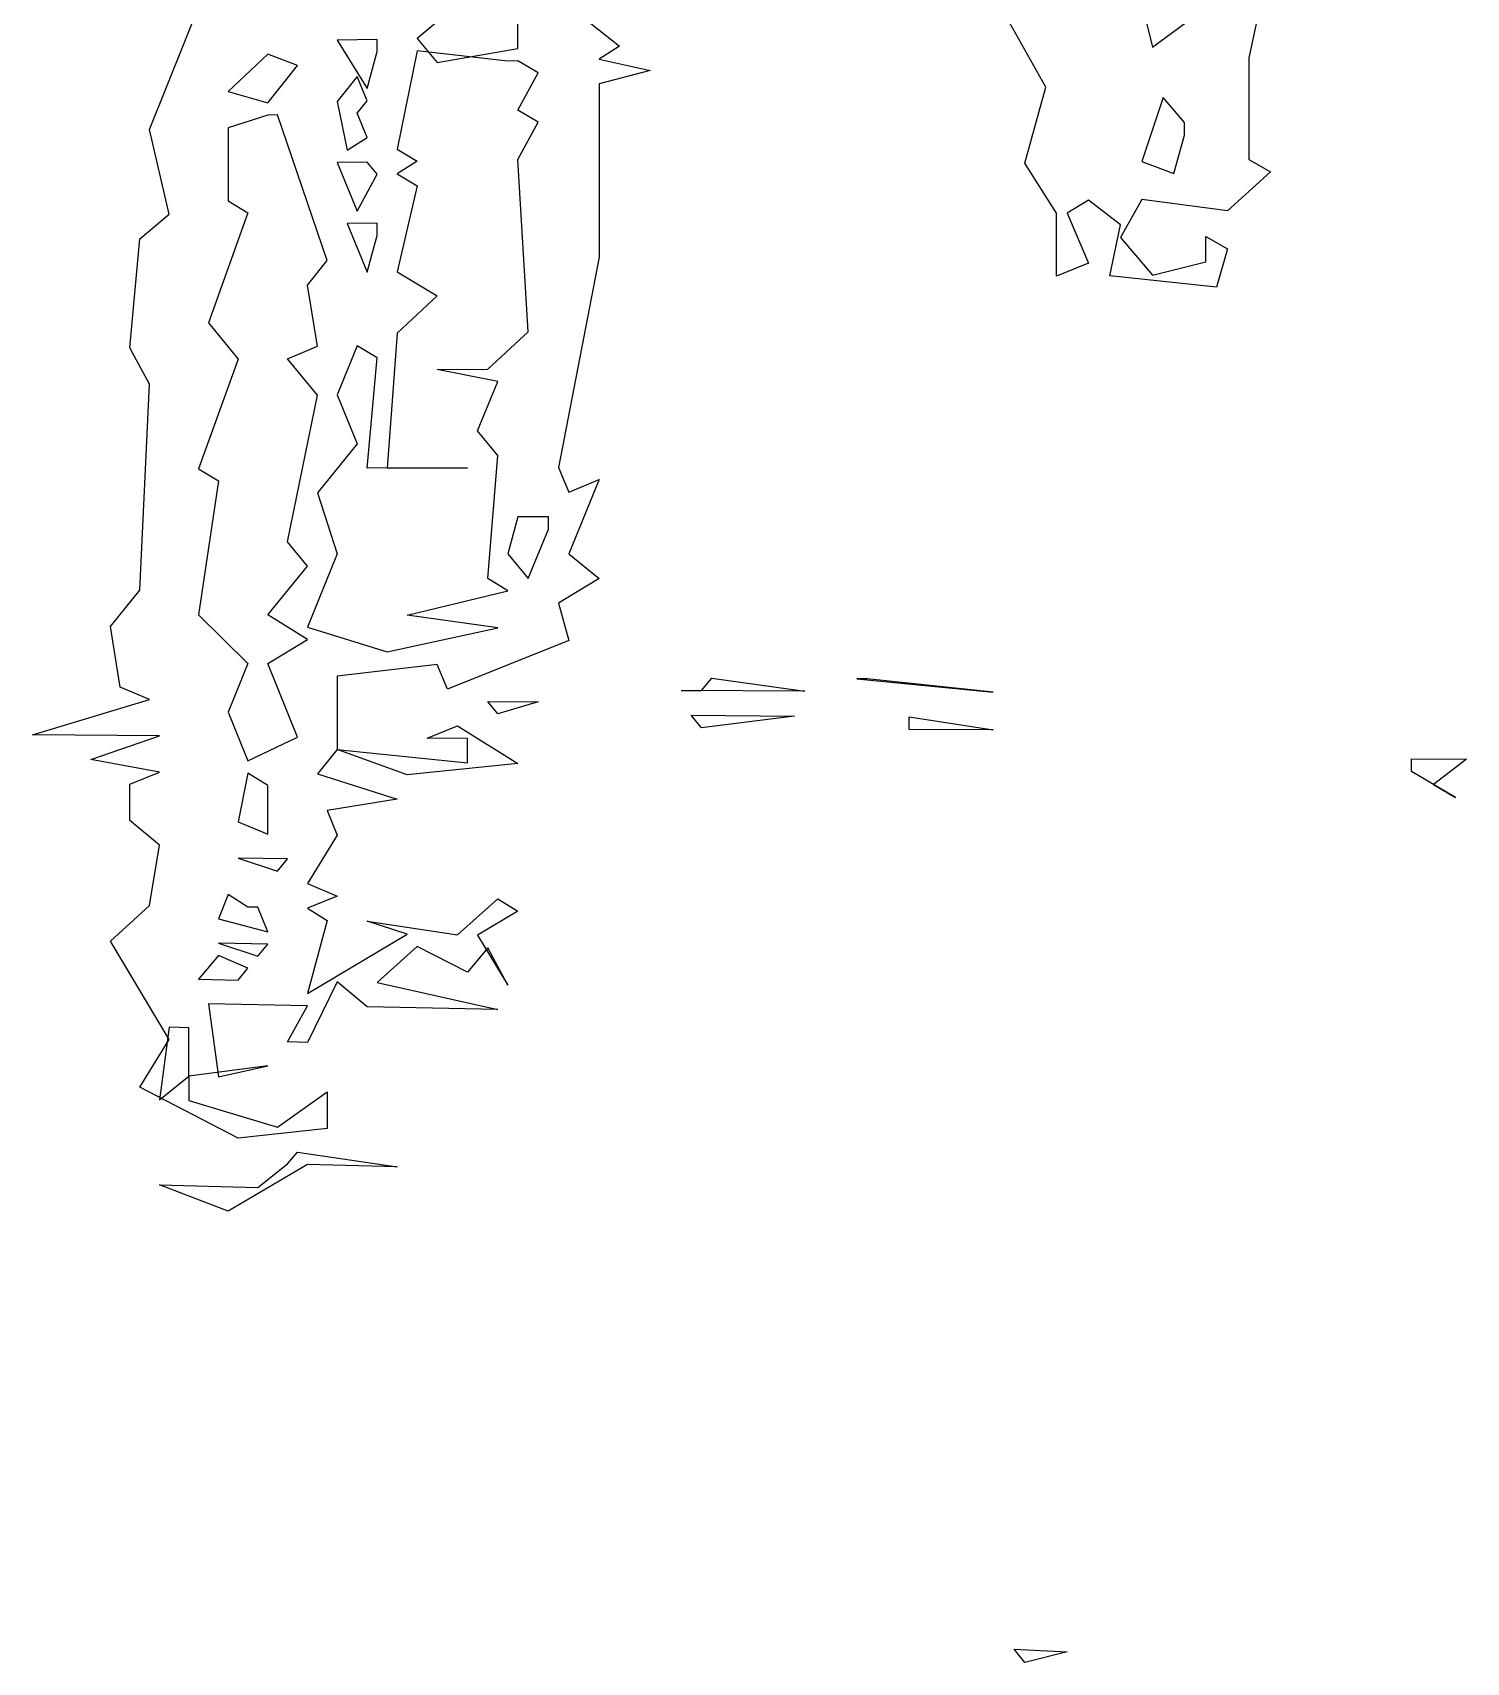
# Model space of a CAD drawing. Extents: x -13044 to 47959, y -15328 to 42462.
# Drawn here: x -7736 to -1910, y -12644 to -6020 of the extents above; entities that cross this region are included whole.
import ezdxf

# ---------------------------------------------------------------- set-up
doc = ezdxf.new("R2010")
doc.units = 0

msp = doc.modelspace()

# ---------------------------------------------------------------- linework, layer by layer
for p, q in [((-2661.888, -5498.4012), (-2793.4216, -6122.2839)), ((-2661.888, -5498.4012, 770.8333), (-2793.4216, -6122.2839, 708.3333)), ((-7260.9755, -6413.4039), (-6981.42, -5715.9581)), ((-7260.9755, -6413.4039, 687.5), (-6981.42, -5715.9581, 760.4167)), ((-3272.6559, -5720.9087), (-3185.8776, -6079.0594)), ((-3272.6559, -5720.9087, 750), (-3185.8776, -6079.0594, 713.5417)), ((-5763.7857, -6084.566), (-5763.7857, -5784.0005)), ((-5763.7857, -6084.566, 718.75), (-5763.7857, -5784.0005, 750)), ((-6050.7718, -5941.0894), (-6173.2261, -6043.7423)), ((-6050.7718, -5941.0894, 734.375), (-6173.2261, -6043.7423, 723.9583)), ((-3618.204, -6242.1227), (-3790.0448, -5938.6283)), ((-3618.204, -6242.1227, 697.9167), (-3790.0448, -5938.6283, 729.1667)), ((-3185.8776, -6079.0594), (-2968.2424, -5919.5798)), ((-3185.8776, -6079.0594, 713.5417), (-2968.2424, -5919.5798, 729.1667)), ((-5475.0232, -5977.6843), (-5350.7199, -6075.4351)), ((-5475.0232, -5977.6843, 729.1667), (-5350.7199, -6075.4351, 718.75)), ((-6335.9978, -6047.4278), (-6498.2001, -6051.1004)), ((-6335.9978, -6047.4278, 723.9583), (-6498.2001, -6051.1004, 723.9583)), ((-6498.2001, -6051.1004), (-6376.6017, -6247.408)), ((-6498.2001, -6051.1004, 723.9583), (-6376.6017, -6247.408, 703.125)), ((-6335.9978, -6097.2148), (-6335.9978, -6047.4278)), ((-6335.9978, -6097.2148, 718.75), (-6335.9978, -6047.4278, 723.9583)), ((-6173.2261, -6093.6167), (-6254.6834, -6494.0628)), ((-6173.2261, -6093.6167, 718.75), (-6254.6834, -6494.0628, 677.0833)), ((-6173.2261, -6043.7423), (-6091.6258, -6141.7312)), ((-6173.2261, -6043.7423, 723.9583), (-6091.6258, -6141.7312, 713.5417)), ((-5804.8921, -6135.5468), (-6173.2261, -6093.6167)), ((-5804.8921, -6135.5468, 713.5417), (-6173.2261, -6093.6167, 718.75)), ((-6091.6258, -6141.7312), (-5763.7857, -6084.566)), ((-6091.6258, -6141.7312, 713.5417), (-5763.7857, -6084.566, 718.75)), ((-5350.7199, -6075.4351), (-5433.6254, -6127.5393)), ((-5350.7199, -6075.4351, 718.75), (-5433.6254, -6127.5393, 713.5417)), ((-6780.6928, -6107.0448), (-6941.3444, -6258.9821)), ((-6780.6928, -6107.0448, 718.75), (-6941.3444, -6258.9821, 703.125)), ((-6659.8359, -6153.9864), (-6780.6928, -6107.0448)), ((-6659.8359, -6153.9864, 713.5417), (-6780.6928, -6107.0448, 718.75)), ((-6700.1567, -6204.4476), (-6659.8359, -6153.9864)), ((-6700.1567, -6204.4476, 708.3333), (-6659.8359, -6153.9864, 713.5417)), ((-6376.6017, -6247.408), (-6335.9978, -6097.2148)), ((-6376.6017, -6247.408, 703.125), (-6335.9978, -6097.2148, 718.75)), ((-5763.7857, -6134.6603), (-5804.8921, -6135.5468)), ((-5763.7857, -6134.6603, 713.5417), (-5804.8921, -6135.5468, 713.5417)), ((-5681.4641, -6183.0232), (-5763.7857, -6134.6603)), ((-5681.4641, -6183.0232, 708.3333), (-5763.7857, -6134.6603, 713.5417)), ((-5433.6254, -6127.5393), (-5226.086, -6173.446)), ((-5433.6254, -6127.5393, 713.5417), (-5226.086, -6173.446, 708.3333)), ((-2793.4216, -6122.2839), (-2793.4216, -6535.7966)), ((-2793.4216, -6122.2839, 708.3333), (-2793.4216, -6535.7966, 666.6667)), ((-6780.6928, -6305.2379), (-6700.1567, -6204.4476)), ((-6780.6928, -6305.2379, 697.9167), (-6700.1567, -6204.4476, 708.3333)), ((-6417.17, -6198.496), (-6498.2001, -6299.6)), ((-6417.17, -6198.496, 708.3333), (-6498.2001, -6299.6, 697.9167)), ((-6376.6017, -6297.1732), (-6417.17, -6198.496)), ((-6376.6017, -6297.1732, 697.9167), (-6417.17, -6198.496, 708.3333)), ((-5763.7857, -6335.0372), (-5681.4641, -6183.0232)), ((-5763.7857, -6335.0372, 692.7083), (-5681.4641, -6183.0232, 708.3333)), ((-5226.086, -6173.446), (-5433.6254, -6228.0823)), ((-5226.086, -6173.446, 708.3333), (-5433.6254, -6228.0823, 703.125)), ((-6941.3444, -6258.9821), (-6780.6928, -6305.2379)), ((-6941.3444, -6258.9821, 703.125), (-6780.6928, -6305.2379, 697.9167)), ((-5433.6254, -6228.0823), (-5433.6254, -6931.8836)), ((-5433.6254, -6228.0823, 703.125), (-5433.6254, -6931.8836, 630.2083)), ((-3704.2018, -6551.0394), (-3618.204, -6242.1227)), ((-3704.2018, -6551.0394, 666.6667), (-3618.204, -6242.1227, 697.9167)), ((-3142.4295, -6284.1291), (-3229.2864, -6543.0912)), ((-3142.4295, -6284.1291, 692.7083), (-3229.2864, -6543.0912, 666.6667)), ((-3055.415, -6385.536), (-3142.4295, -6284.1291)), ((-3055.415, -6385.536, 682.2917), (-3142.4295, -6284.1291, 692.7083)), ((-6780.6928, -6354.7861), (-6941.3444, -6407.3681)), ((-6780.6928, -6354.7861, 692.7083), (-6941.3444, -6407.3681, 687.5)), ((-6740.4423, -6354.0044), (-6780.6928, -6354.7861)), ((-6740.4423, -6354.0044, 692.7083), (-6780.6928, -6354.7861, 692.7083)), ((-6538.6621, -6946.2243), (-6740.4423, -6354.0044)), ((-6538.6621, -6946.2243, 630.2083), (-6740.4423, -6354.0044, 692.7083)), ((-6498.2001, -6299.6), (-6457.7028, -6497.6785)), ((-6498.2001, -6299.6, 697.9167), (-6457.7028, -6497.6785, 677.0833)), ((-6417.17, -6347.7263), (-6376.6017, -6297.1732)), ((-6417.17, -6347.7263, 692.7083), (-6376.6017, -6297.1732, 697.9167)), ((-6376.6017, -6446.4689), (-6417.17, -6347.7263)), ((-6376.6017, -6446.4689, 682.2917), (-6417.17, -6347.7263, 692.7083)), ((-5681.4641, -6383.577), (-5763.7857, -6335.0372)), ((-5681.4641, -6383.577, 687.5), (-5763.7857, -6335.0372, 692.7083)), ((-7181.2758, -6757.2311), (-7260.9755, -6413.4039)), ((-7181.2758, -6757.2311, 651.0417), (-7260.9755, -6413.4039, 687.5)), ((-6941.3444, -6407.3681), (-6941.3444, -6704.1401)), ((-6941.3444, -6407.3681, 687.5), (-6941.3444, -6704.1401, 656.25)), ((-5763.7857, -6535.4142), (-5681.4641, -6383.577)), ((-5763.7857, -6535.4142, 671.875), (-5681.4641, -6383.577, 687.5)), ((-3055.415, -6437.0845), (-3055.415, -6385.536)), ((-3055.415, -6437.0845, 677.0833), (-3055.415, -6385.536, 682.2917)), ((-6457.7028, -6497.6785), (-6376.6017, -6446.4689)), ((-6457.7028, -6497.6785, 677.0833), (-6376.6017, -6446.4689, 682.2917)), ((-3098.942, -6592.4348), (-3055.415, -6437.0845)), ((-3098.942, -6592.4348, 661.4583), (-3055.415, -6437.0845, 677.0833)), ((-6376.6017, -6545.9993), (-6498.2001, -6548.0997)), ((-6376.6017, -6545.9993, 671.875), (-6498.2001, -6548.0997, 671.875)), ((-6498.2001, -6548.0997), (-6417.17, -6745.6738)), ((-6498.2001, -6548.0997, 671.875), (-6417.17, -6745.6738, 651.0417)), ((-6335.9978, -6595.085), (-6376.6017, -6545.9993)), ((-6335.9978, -6595.085, 666.6667), (-6376.6017, -6545.9993, 671.875)), ((-6254.6834, -6494.0628), (-6173.2261, -6542.4865)), ((-6254.6834, -6494.0628, 677.0833), (-6173.2261, -6542.4865, 671.875)), ((-6173.2261, -6542.4865), (-6254.6834, -6593.7241)), ((-6173.2261, -6542.4865, 671.875), (-6254.6834, -6593.7241, 666.6667)), ((-5722.6431, -7236.3323), (-5763.7857, -6535.4142)), ((-5722.6431, -7236.3323, 598.9583), (-5763.7857, -6535.4142, 671.875)), ((-3575.1469, -6753.9569), (-3704.2018, -6551.0394)), ((-3575.1469, -6753.9569, 645.8333), (-3704.2018, -6551.0394, 666.6667)), ((-3229.2864, -6543.0912), (-3098.942, -6592.4348)), ((-3229.2864, -6543.0912, 666.6667), (-3098.942, -6592.4348, 661.4583)), ((-2793.4216, -6535.7966), (-2705.7724, -6586.0658)), ((-2793.4216, -6535.7966, 666.6667), (-2705.7724, -6586.0658, 661.4583)), ((-6417.17, -6745.6738), (-6335.9978, -6595.085)), ((-6417.17, -6745.6738, 651.0417), (-6335.9978, -6595.085, 666.6667)), ((-6254.6834, -6593.7241), (-6173.2261, -6642.2353)), ((-6254.6834, -6593.7241, 666.6667), (-6173.2261, -6642.2353, 661.4583)), ((-2705.7724, -6586.0658), (-2880.9115, -6743.8292)), ((-2705.7724, -6586.0658, 661.4583), (-2880.9115, -6743.8292, 645.8333)), ((-6173.2261, -6642.2353), (-6254.6834, -6992.3696)), ((-6173.2261, -6642.2353, 661.4583), (-6254.6834, -6992.3696, 625)), ((-6861.0886, -6752.3882), (-7021.4607, -7199.5848)), ((-6861.0886, -6752.3882, 651.0417), (-7021.4607, -7199.5848, 604.1667)), ((-6941.3444, -6704.1401), (-6861.0886, -6752.3882)), ((-6941.3444, -6704.1401, 656.25), (-6861.0886, -6752.3882, 651.0417)), ((-3575.1469, -7010.3037), (-3575.1469, -6753.9569)), ((-3575.1469, -7010.3037, 619.7917), (-3575.1469, -6753.9569, 645.8333)), ((-3445.7422, -6700.7303), (-3532.0509, -6753.3282)), ((-3445.7422, -6700.7303, 651.0417), (-3532.0509, -6753.3282, 645.8333)), ((-3532.0509, -6753.3282), (-3445.7422, -6957.4245)), ((-3532.0509, -6753.3282, 645.8333), (-3445.7422, -6957.4245, 625)), ((-3315.9862, -6801.5847), (-3445.7422, -6700.7303)), ((-3315.9862, -6801.5847, 640.625), (-3445.7422, -6700.7303, 651.0417)), ((-3229.2864, -6697.4563), (-3315.9862, -6852.9932)), ((-3229.2864, -6697.4563, 651.0417), (-3315.9862, -6852.9932, 635.4167)), ((-2880.9115, -6743.8292), (-3229.2864, -6697.4563)), ((-2880.9115, -6743.8292, 645.8333), (-3229.2864, -6697.4563, 651.0417)), ((-7300.7735, -6857.5766), (-7181.2758, -6757.2311)), ((-7300.7735, -6857.5766, 640.625), (-7181.2758, -6757.2311, 651.0417)), ((-6335.9978, -6794.2331), (-6457.7028, -6796.0086)), ((-6335.9978, -6794.2331, 645.8333), (-6457.7028, -6796.0086, 645.8333)), ((-6457.7028, -6796.0086), (-6376.6017, -6993.8863)), ((-6457.7028, -6796.0086, 645.8333), (-6376.6017, -6993.8863, 625)), ((-6335.9978, -6844.0201), (-6335.9978, -6794.2331)), ((-6335.9978, -6844.0201, 640.625), (-6335.9978, -6794.2331, 645.8333)), ((-3359.2773, -7007.7341), (-3315.9862, -6801.5847)), ((-3359.2773, -7007.7341, 619.7917), (-3315.9862, -6801.5847, 640.625)), ((-7340.537, -7301.3644), (-7300.7735, -6857.5766)), ((-7340.537, -7301.3644, 593.75), (-7300.7735, -6857.5766, 640.625)), ((-6376.6017, -6993.8863), (-6335.9978, -6844.0201)), ((-6376.6017, -6993.8863, 625), (-6335.9978, -6844.0201, 640.625)), ((-3315.9862, -6852.9932), (-3185.8776, -7005.6699)), ((-3315.9862, -6852.9932, 635.4167), (-3185.8776, -7005.6699, 619.7917)), ((-2968.2424, -6951.4841), (-2968.2424, -6848.2936)), ((-2968.2424, -6848.2936), (-2880.9115, -6898.7555)), ((-2968.2424, -6951.4841, 625), (-2968.2424, -6848.2936, 635.4167)), ((-2968.2424, -6848.2936, 635.4167), (-2880.9115, -6898.7555, 630.2083)), ((-6619.4799, -7046.5427), (-6538.6621, -6946.2243)), ((-6619.4799, -7046.5427, 619.7917), (-6538.6621, -6946.2243, 630.2083)), ((-5433.6254, -6931.8836), (-5598.9971, -7787.136)), ((-5433.6254, -6931.8836, 630.2083), (-5598.9971, -7787.136, 541.6667)), ((-3185.8776, -7005.6699), (-2968.2424, -6951.4841)), ((-3185.8776, -7005.6699, 619.7917), (-2968.2424, -6951.4841, 625)), ((-2880.9115, -6898.7555), (-2924.5968, -7054.1784)), ((-2880.9115, -6898.7555, 630.2083), (-2924.5968, -7054.1784, 614.5833)), ((-6254.6834, -6992.3696), (-6091.6258, -7090.1775)), ((-6254.6834, -6992.3696, 625), (-6091.6258, -7090.1775, 614.5833)), ((-3445.7422, -6957.4245), (-3575.1469, -7010.3037)), ((-3445.7422, -6957.4245, 625), (-3575.1469, -7010.3037, 619.7917)), ((-2924.5968, -7054.1784), (-3359.2773, -7007.7341)), ((-2924.5968, -7054.1784, 614.5833), (-3359.2773, -7007.7341, 619.7917)), ((-6579.0886, -7294.3444), (-6619.4799, -7046.5427)), ((-6579.0886, -7294.3444, 593.75), (-6619.4799, -7046.5427, 619.7917)), ((-6091.6258, -7090.1775), (-6254.6834, -7241.523)), ((-6091.6258, -7090.1775, 614.5833), (-6254.6834, -7241.523, 598.9583)), ((-7021.4607, -7199.5848), (-6901.234, -7346.7979)), ((-7021.4607, -7199.5848, 604.1667), (-6901.234, -7346.7979, 588.5417)), ((-6254.6834, -7241.523), (-6295.3584, -7789.8171)), ((-6254.6834, -7241.523, 598.9583), (-6295.3584, -7789.8171, 541.6667)), ((-5886.9963, -7388.0201), (-5722.6431, -7236.3323)), ((-5886.9963, -7388.0201, 583.3333), (-5722.6431, -7236.3323, 598.9583)), ((-7260.9755, -7448.502), (-7340.537, -7301.3644)), ((-7260.9755, -7448.502, 578.125), (-7340.537, -7301.3644, 593.75)), ((-6901.234, -7346.7979), (-7061.4666, -7792.7666)), ((-6901.234, -7346.7979, 588.5417), (-7061.4666, -7792.7666, 541.6667)), ((-6700.1567, -7345.0521), (-6579.0886, -7294.3444)), ((-6700.1567, -7345.0521, 588.5417), (-6579.0886, -7294.3444, 593.75)), ((-6579.0886, -7492.9704), (-6700.1567, -7345.0521)), ((-6579.0886, -7492.9704, 572.9167), (-6700.1567, -7345.0521, 588.5417)), ((-6417.17, -7292.8517), (-6498.2001, -7492.3984)), ((-6417.17, -7292.8517, 593.75), (-6498.2001, -7492.3984, 572.9167)), ((-6335.9978, -7341.8903), (-6417.17, -7292.8517)), ((-6335.9978, -7341.8903, 588.5417), (-6417.17, -7292.8517, 593.75)), ((-6376.6017, -7790.1299), (-6335.9978, -7341.8903)), ((-6376.6017, -7790.1299, 541.6667), (-6335.9978, -7341.8903, 588.5417)), ((-6091.6258, -7389.6869), (-5886.9963, -7388.0201)), ((-6091.6258, -7389.6869, 583.3333), (-5886.9963, -7388.0201, 583.3333)), ((-5845.9623, -7437.736), (-6091.6258, -7389.6869)), ((-5845.9623, -7437.736, 578.125), (-6091.6258, -7389.6869, 583.3333)), ((-7300.7735, -8286.3782), (-7260.9755, -7448.502)), ((-7300.7735, -8286.3782, 489.5833), (-7260.9755, -7448.502, 578.125)), ((-5927.9943, -7638.3844), (-5845.9623, -7437.736)), ((-5927.9943, -7638.3844, 557.2917), (-5845.9623, -7437.736, 578.125)), ((-6700.1567, -8088.9246), (-6579.0886, -7492.9704)), ((-6700.1567, -8088.9246, 510.4167), (-6579.0886, -7492.9704, 572.9167)), ((-6498.2001, -7492.3984), (-6417.17, -7690.7992)), ((-6498.2001, -7492.3984, 572.9167), (-6417.17, -7690.7992, 552.0833)), ((-5845.9623, -7738.0367), (-5927.9943, -7638.3844)), ((-5845.9623, -7738.0367, 546.875), (-5927.9943, -7638.3844, 557.2917)), ((-6417.17, -7690.7992), (-6579.0886, -7890.2224)), ((-6417.17, -7690.7992, 552.0833), (-6579.0886, -7890.2224, 531.25)), ((-5886.9963, -8238.4977), (-5845.9623, -7738.0367)), ((-5886.9963, -8238.4977, 494.7917), (-5845.9623, -7738.0367, 546.875)), ((-7061.4666, -7792.7666), (-6981.42, -7841.8989)), ((-7061.4666, -7792.7666, 541.6667), (-6981.42, -7841.8989, 536.4583)), ((-5968.9561, -7788.5604), (-6376.6017, -7790.1299)), ((-5968.9561, -7788.5604, 541.6667), (-6376.6017, -7790.1299, 541.6667)), ((-6295.3584, -7789.8171), (-5968.9561, -7788.5604)), ((-6295.3584, -7789.8171, 541.6667), (-5968.9561, -7788.5604, 541.6667)), ((-5598.9971, -7787.136), (-5557.709, -7887.3869)), ((-5598.9971, -7787.136, 541.6667), (-5557.709, -7887.3869, 531.25)), ((-6981.42, -7841.8989), (-7061.4666, -8385.5367)), ((-6981.42, -7841.8989, 536.4583), (-7061.4666, -8385.5367, 479.1667)), ((-5557.709, -7887.3869), (-5433.6254, -7836.7709)), ((-5433.6254, -7836.7709), (-5557.709, -8138.4113)), ((-5557.709, -7887.3869, 531.25), (-5433.6254, -7836.7709, 536.4583)), ((-5433.6254, -7836.7709, 536.4583), (-5557.709, -8138.4113, 505.2083)), ((-6579.0886, -7890.2224), (-6498.2001, -8138.4975)), ((-6579.0886, -7890.2224, 531.25), (-6498.2001, -8138.4975, 505.2083)), ((-5763.7857, -7988.1475), (-5804.8921, -8138.434)), ((-5763.7857, -7988.1475, 520.8333), (-5804.8921, -8138.434, 505.2083)), ((-5640.2488, -7987.9372), (-5763.7857, -7988.1475)), ((-5640.2488, -7987.9372, 520.8333), (-5763.7857, -7988.1475, 520.8333)), ((-5640.2488, -8038.0977), (-5640.2488, -7987.9372)), ((-5640.2488, -8038.0977, 515.625), (-5640.2488, -7987.9372, 520.8333)), ((-5722.6431, -8238.6591), (-5640.2488, -8038.0977)), ((-5722.6431, -8238.6591, 494.7917), (-5640.2488, -8038.0977, 515.625)), ((-6619.4799, -8188.1435), (-6700.1567, -8088.9246)), ((-6619.4799, -8188.1435, 500), (-6700.1567, -8088.9246, 510.4167)), ((-6498.2001, -8138.4975), (-6619.4799, -8436.3176)), ((-6498.2001, -8138.4975, 505.2083), (-6619.4799, -8436.3176, 473.9583)), ((-5804.8921, -8138.434), (-5722.6431, -8238.6591)), ((-5804.8921, -8138.434, 505.2083), (-5722.6431, -8238.6591, 494.7917)), ((-5557.709, -8138.4113), (-5433.6254, -8238.943)), ((-5557.709, -8138.4113, 505.2083), (-5433.6254, -8238.943, 494.7917)), ((-6780.6928, -8386.2647), (-6619.4799, -8188.1435)), ((-6780.6928, -8386.2647, 479.1667), (-6619.4799, -8188.1435, 500)), ((-5804.8921, -8288.6505), (-5886.9963, -8238.4977)), ((-5804.8921, -8288.6505, 489.5833), (-5886.9963, -8238.4977, 494.7917)), ((-5433.6254, -8238.943), (-5598.9971, -8339.146)), ((-5433.6254, -8238.943, 494.7917), (-5598.9971, -8339.146, 484.375)), ((-7419.9607, -8433.8122), (-7300.7735, -8286.3782)), ((-7419.9607, -8433.8122, 473.9583), (-7300.7735, -8286.3782, 489.5833)), ((-6213.9726, -8387.7342), (-5804.8921, -8288.6505)), ((-6213.9726, -8387.7342, 479.1667), (-5804.8921, -8288.6505, 489.5833)), ((-5598.9971, -8339.146), (-5557.709, -8489.8456)), ((-5598.9971, -8339.146, 484.375), (-5557.709, -8489.8456, 468.75)), ((-7061.4666, -8385.5367), (-6861.0886, -8584.0766)), ((-7061.4666, -8385.5367, 479.1667), (-6861.0886, -8584.0766, 458.3333)), ((-6619.4799, -8485.9524), (-6780.6928, -8386.2647)), ((-6619.4799, -8485.9524, 468.75), (-6780.6928, -8386.2647, 479.1667)), ((-5845.9623, -8438.7385), (-6213.9726, -8387.7342)), ((-5845.9623, -8438.7385, 473.9583), (-6213.9726, -8387.7342, 479.1667)), ((-7380.266, -8680.0681), (-7419.9607, -8433.8122)), ((-7380.266, -8680.0681, 447.9167), (-7419.9607, -8433.8122, 473.9583)), ((-6619.4799, -8436.3176), (-6295.3584, -8536.9497)), ((-6619.4799, -8436.3176, 473.9583), (-6295.3584, -8536.9497, 463.5417)), ((-6295.3584, -8536.9497), (-5845.9623, -8438.7385)), ((-6295.3584, -8536.9497, 463.5417), (-5845.9623, -8438.7385, 473.9583)), ((-6780.6928, -8584.4578), (-6619.4799, -8485.9524)), ((-6780.6928, -8584.4578, 458.3333), (-6619.4799, -8485.9524, 468.75)), ((-5557.709, -8489.8456), (-6050.7718, -8687.7983)), ((-5557.709, -8489.8456, 468.75), (-6050.7718, -8687.7983, 447.9167)), ((-6861.0886, -8584.0766), (-6941.3444, -8781.5442)), ((-6861.0886, -8584.0766, 458.3333), (-6941.3444, -8781.5442, 437.5)), ((-6659.8359, -8882.7096), (-6780.6928, -8584.4578)), ((-6659.8359, -8882.7096, 427.0833), (-6780.6928, -8584.4578, 458.3333)), ((-6091.6258, -8587.7243), (-6498.2001, -8635.4969)), ((-6091.6258, -8587.7243, 458.3333), (-6498.2001, -8635.4969, 453.125)), ((-6050.7718, -8687.7983), (-6091.6258, -8587.7243)), ((-6050.7718, -8687.7983, 447.9167), (-6091.6258, -8587.7243, 458.3333)), ((-6498.2001, -8635.4969), (-6498.2001, -8933.6965)), ((-6498.2001, -8635.4969, 453.125), (-6498.2001, -8933.6965, 421.875)), ((-5017.6245, -8693.8054), (-4975.821, -8643.5312)), ((-5017.6245, -8693.8054, 447.9167), (-4975.821, -8643.5312, 453.125)), ((-4975.821, -8643.5312), (-4597.9105, -8696.2458)), ((-4975.821, -8643.5312, 453.125), (-4597.9105, -8696.2458, 447.9167)), ((-4386.6456, -8646.6405), (-3832.9084, -8700.6938)), ((-4344.2791, -8646.8641), (-4386.6456, -8646.6405)), ((-4386.6456, -8646.6405, 453.125), (-3832.9084, -8700.6938, 447.9167)), ((-4344.2791, -8646.8641, 453.125), (-4386.6456, -8646.6405, 453.125)), ((-3832.9084, -8700.6938), (-4344.2791, -8646.8641)), ((-3832.9084, -8700.6938, 447.9167), (-4344.2791, -8646.8641, 453.125)), ((-7736.2848, -8874.1389), (-7260.9755, -8730.0521)), ((-7736.2848, -8874.1389, 427.0833), (-7260.9755, -8730.0521, 442.7083)), ((-7260.9755, -8730.0521), (-7380.266, -8680.0681)), ((-7260.9755, -8730.0521, 442.7083), (-7380.266, -8680.0681, 447.9167)), ((-5886.9963, -8738.7787), (-5681.4641, -8740.0841)), ((-5845.9623, -8789.0894), (-5886.9963, -8738.7787)), ((-5886.9963, -8738.7787, 442.7083), (-5681.4641, -8740.0841, 442.7083)), ((-5845.9623, -8789.0894, 437.5), (-5886.9963, -8738.7787, 442.7083)), ((-5681.4641, -8740.0841), (-5845.9623, -8789.0894)), ((-5681.4641, -8740.0841, 442.7083), (-5845.9623, -8789.0894, 437.5)), ((-4597.9105, -8696.2458), (-5101.1202, -8693.3199)), ((-5101.1202, -8693.3199), (-5017.6245, -8693.8054)), ((-4597.9105, -8696.2458, 447.9167), (-5101.1202, -8693.3199, 447.9167)), ((-5101.1202, -8693.3199, 447.9167), (-5017.6245, -8693.8054, 447.9167)), ((-6941.3444, -8781.5442), (-6861.0886, -8980.1174)), ((-6941.3444, -8781.5442, 437.5), (-6861.0886, -8980.1174, 416.6667)), ((-5059.3909, -8794.5075), (-4640.0504, -8797.396)), ((-5017.6245, -8845.29), (-5059.3909, -8794.5075)), ((-5059.3909, -8794.5075, 437.5), (-4640.0504, -8797.396, 437.5)), ((-5017.6245, -8845.29, 432.2917), (-5059.3909, -8794.5075, 437.5)), ((-4640.0504, -8797.396), (-5017.6245, -8845.29)), ((-4640.0504, -8797.396, 437.5), (-5017.6245, -8845.29, 432.2917)), ((-4174.4335, -8800.6032), (-3832.9084, -8854.0867)), ((-4174.4335, -8851.5508), (-4174.4335, -8800.6032)), ((-4174.4335, -8800.6032, 437.5), (-3832.9084, -8854.0867, 432.2917)), ((-4174.4335, -8851.5508, 432.2917), (-4174.4335, -8800.6032, 437.5)), ((-7221.1429, -8878.2404), (-7736.2848, -8874.1389)), ((-7221.1429, -8878.2404, 427.0833), (-7736.2848, -8874.1389, 427.0833)), ((-6132.4439, -8886.9087), (-6009.882, -8837.9224)), ((-6132.4439, -8886.9087, 427.0833), (-6009.882, -8837.9224, 432.2917)), ((-6009.882, -8837.9224), (-5763.7857, -8990.0325)), ((-6009.882, -8837.9224, 432.2917), (-5763.7857, -8990.0325, 416.6667)), ((-3832.9084, -8854.0867), (-4174.4335, -8851.5508)), ((-3832.9084, -8854.0867, 432.2917), (-4174.4335, -8851.5508, 432.2917)), ((-7499.247, -8974.3511), (-7221.1429, -8878.2404)), ((-7499.247, -8974.3511, 416.6667), (-7221.1429, -8878.2404, 427.0833)), ((-6861.0886, -8980.1174), (-6659.8359, -8882.7096)), ((-6861.0886, -8980.1174, 416.6667), (-6659.8359, -8882.7096, 427.0833)), ((-6498.2001, -8933.6965), (-6579.0886, -9032.322)), ((-6498.2001, -8933.6965, 421.875), (-6579.0886, -9032.322, 411.4583)), ((-6498.2001, -8933.6965), (-5968.9561, -8988.1786)), ((-6213.9726, -9035.8172), (-6498.2001, -8933.6965)), ((-6498.2001, -8933.6965, 421.875), (-5968.9561, -8988.1786, 416.6667)), ((-6213.9726, -9035.8172, 411.4583), (-6498.2001, -8933.6965, 421.875)), ((-5968.9561, -8888.2104), (-6132.4439, -8886.9087)), ((-5968.9561, -8888.2104, 427.0833), (-6132.4439, -8886.9087, 427.0833)), ((-5968.9561, -8988.1786), (-5968.9561, -8888.2104)), ((-5968.9561, -8988.1786, 416.6667), (-5968.9561, -8888.2104, 427.0833)), ((-7221.1429, -9026.1758), (-7499.247, -8974.3511)), ((-7221.1429, -9026.1758, 411.4583), (-7499.247, -8974.3511, 416.6667)), ((-5763.7857, -8990.0325), (-6213.9726, -9035.8172)), ((-5763.7857, -8990.0325, 416.6667), (-6213.9726, -9035.8172, 411.4583)), ((-2132.1395, -8970.8034), (-1909.6887, -8972.6939)), ((-2132.1395, -9022.8475), (-2132.1395, -8970.8034)), ((-2132.1395, -8970.8034, 421.875), (-1909.6887, -8972.6939, 421.875)), ((-2132.1395, -9022.8475, 416.6667), (-2132.1395, -8970.8034, 421.875)), ((-1909.6887, -8972.6939), (-2043.2815, -9075.7422)), ((-1909.6887, -8972.6939, 421.875), (-2043.2815, -9075.7422, 411.4583)), ((-7340.537, -9074.2805), (-7221.1429, -9026.1758)), ((-7340.537, -9074.2805, 406.25), (-7221.1429, -9026.1758, 411.4583)), ((-7340.537, -9222.0235), (-7340.537, -9074.2805)), ((-7340.537, -9222.0235, 390.625), (-7340.537, -9074.2805, 406.25)), ((-6861.0886, -9029.6225), (-6901.234, -9227.1723)), ((-6861.0886, -9029.6225, 411.4583), (-6901.234, -9227.1723, 390.625)), ((-6780.6928, -9079.9403), (-6861.0886, -9029.6225)), ((-6780.6928, -9079.9403, 406.25), (-6861.0886, -9029.6225, 411.4583)), ((-6579.0886, -9032.322), (-6254.6834, -9135.0888)), ((-6579.0886, -9032.322, 411.4583), (-6254.6834, -9135.0888, 401.0417)), ((-1954.2605, -9128.734), (-2132.1395, -9022.8475)), ((-1954.2605, -9128.734, 406.25), (-2132.1395, -9022.8475, 416.6667)), ((-6780.6928, -9129.4886), (-6780.6928, -9079.9403)), ((-6780.6928, -9129.4886, 401.0417), (-6780.6928, -9079.9403, 406.25)), ((-6780.6928, -9278.1334), (-6780.6928, -9129.4886)), ((-6780.6928, -9278.1334, 385.4167), (-6780.6928, -9129.4886, 401.0417)), ((-6254.6834, -9135.0888), (-6538.6621, -9181.7436)), ((-6254.6834, -9135.0888, 401.0417), (-6538.6621, -9181.7436, 395.8333)), ((-2043.2815, -9075.7422), (-1954.2605, -9128.734)), ((-2043.2815, -9075.7422, 411.4583), (-1954.2605, -9128.734, 406.25)), ((-6538.6621, -9181.7436), (-6498.2001, -9281.596)), ((-6538.6621, -9181.7436, 395.8333), (-6498.2001, -9281.596, 385.4167)), ((-7221.1429, -9322.0464), (-7340.537, -9222.0235)), ((-7221.1429, -9322.0464, 380.2083), (-7340.537, -9222.0235, 390.625)), ((-6901.234, -9227.1723), (-6780.6928, -9278.1334)), ((-6901.234, -9227.1723, 390.625), (-6780.6928, -9278.1334, 385.4167)), ((-7260.9755, -9567.9887), (-7221.1429, -9322.0464)), ((-7260.9755, -9567.9887, 354.1667), (-7221.1429, -9322.0464, 380.2083)), ((-6498.2001, -9281.596), (-6619.4799, -9478.6487)), ((-6498.2001, -9281.596, 385.4167), (-6619.4799, -9478.6487, 364.5833)), ((-6700.1567, -9378.3035), (-6901.234, -9375.6229)), ((-6901.234, -9375.6229), (-6740.4423, -9427.3364)), ((-6700.1567, -9378.3035, 375), (-6901.234, -9375.6229, 375)), ((-6901.234, -9375.6229, 375), (-6740.4423, -9427.3364, 369.7917)), ((-6740.4423, -9427.3364), (-6700.1567, -9378.3035)), ((-6740.4423, -9427.3364, 369.7917), (-6700.1567, -9378.3035, 375)), ((-6941.3444, -9523.4742), (-6981.42, -9621.7564)), ((-6941.3444, -9523.4742, 359.375), (-6981.42, -9621.7564, 348.9583)), ((-6861.0886, -9574.1785), (-6941.3444, -9523.4742)), ((-6861.0886, -9574.1785, 354.1667), (-6941.3444, -9523.4742, 359.375)), ((-6619.4799, -9478.6487), (-6498.2001, -9530.0956)), ((-6619.4799, -9478.6487, 364.5833), (-6498.2001, -9530.0956, 359.375)), ((-6498.2001, -9530.0956), (-6619.4799, -9577.9183)), ((-6498.2001, -9530.0956, 359.375), (-6619.4799, -9577.9183, 354.1667)), ((-7419.9607, -9713.1429), (-7260.9755, -9567.9887)), ((-7419.9607, -9713.1429, 338.5417), (-7260.9755, -9567.9887, 354.1667)), ((-6820.9082, -9574.8004), (-6861.0886, -9574.1785)), ((-6820.9082, -9574.8004, 354.1667), (-6861.0886, -9574.1785, 354.1667)), ((-6780.6928, -9674.5194), (-6820.9082, -9574.8004)), ((-6780.6928, -9674.5194, 343.75), (-6820.9082, -9574.8004, 354.1667)), ((-6619.4799, -9577.9183), (-6538.6621, -9628.8475)), ((-6619.4799, -9577.9183, 354.1667), (-6538.6621, -9628.8475, 348.9583)), ((-6009.882, -9687.2784), (-5845.9623, -9539.8413)), ((-6009.882, -9687.2784, 343.75), (-5845.9623, -9539.8413, 359.375)), ((-5763.7857, -9591.1634), (-5927.9943, -9688.6339)), ((-5763.7857, -9591.1634, 354.1667), (-5927.9943, -9688.6339, 343.75)), ((-5845.9623, -9539.8413), (-5763.7857, -9591.1634)), ((-5845.9623, -9539.8413, 359.375), (-5763.7857, -9591.1634, 354.1667)), ((-6981.42, -9621.7564), (-6780.6928, -9674.5194)), ((-6981.42, -9621.7564, 348.9583), (-6780.6928, -9674.5194, 343.75)), ((-6538.6621, -9628.8475), (-6619.4799, -9925.362)), ((-6538.6621, -9628.8475, 348.9583), (-6619.4799, -9925.362, 317.7083)), ((-6213.9726, -9683.9002), (-6376.6017, -9631.443)), ((-6376.6017, -9631.443), (-6009.882, -9687.2784)), ((-6213.9726, -9683.9002, 343.75), (-6376.6017, -9631.443, 348.9583)), ((-6376.6017, -9631.443, 348.9583), (-6009.882, -9687.2784, 343.75)), ((-7181.2758, -10111.8874), (-7419.9607, -9713.1429)), ((-7181.2758, -10111.8874, 296.875), (-7419.9607, -9713.1429, 338.5417)), ((-6780.6928, -9724.0677), (-6981.42, -9720.6374)), ((-6981.42, -9720.6374), (-6820.9082, -9772.9071)), ((-6780.6928, -9724.0677, 338.5417), (-6981.42, -9720.6374, 338.5417)), ((-6981.42, -9720.6374, 338.5417), (-6820.9082, -9772.9071, 333.3333)), ((-6820.9082, -9772.9071), (-6780.6928, -9724.0677)), ((-6820.9082, -9772.9071, 333.3333), (-6780.6928, -9724.0677, 338.5417)), ((-6619.4799, -9925.362), (-6213.9726, -9683.9002)), ((-6619.4799, -9925.362, 317.7083), (-6213.9726, -9683.9002, 343.75)), ((-6173.2261, -9734.449), (-6335.9978, -9881.0284)), ((-6173.2261, -9734.449, 338.5417), (-6335.9978, -9881.0284, 322.9167)), ((-5968.9561, -9837.9081), (-6173.2261, -9734.449)), ((-5968.9561, -9837.9081, 328.125), (-6173.2261, -9734.449, 338.5417)), ((-5927.9943, -9688.6339), (-5804.8921, -9890.9602)), ((-5927.9943, -9688.6339, 343.75), (-5804.8921, -9890.9602, 322.9167)), ((-6981.42, -9770.0779), (-7061.4666, -9867.4619)), ((-6981.42, -9770.0779, 333.3333), (-7061.4666, -9867.4619, 322.9167)), ((-6861.0886, -9821.704), (-6981.42, -9770.0779)), ((-6861.0886, -9821.704, 328.125), (-6981.42, -9770.0779, 333.3333)), ((-5886.9963, -9739.3406), (-5968.9561, -9837.9081)), ((-5886.9963, -9739.3406, 338.5417), (-5968.9561, -9837.9081, 328.125)), ((-5804.8921, -9890.9602), (-5886.9963, -9739.3406)), ((-5804.8921, -9890.9602, 322.9167), (-5886.9963, -9739.3406, 338.5417)), ((-7061.4666, -9867.4619), (-6901.234, -9870.4583)), ((-7061.4666, -9867.4619, 322.9167), (-6901.234, -9870.4583, 322.9167)), ((-6901.234, -9870.4583), (-6861.0886, -9821.704)), ((-6901.234, -9870.4583, 322.9167), (-6861.0886, -9821.704, 328.125)), ((-6498.2001, -9877.9952), (-6619.4799, -10123.9013)), ((-6498.2001, -9877.9952, 322.9167), (-6619.4799, -10123.9013, 296.875)), ((-6376.6017, -9979.7995), (-6498.2001, -9877.9952)), ((-6376.6017, -9979.7995, 312.5), (-6498.2001, -9877.9952, 322.9167)), ((-6335.9978, -9881.0284), (-5845.9623, -9990.2925)), ((-6335.9978, -9881.0284, 322.9167), (-5845.9623, -9990.2925, 312.5)), ((-6619.4799, -9974.9968), (-7021.4607, -9967.048)), ((-7021.4607, -9967.048), (-6981.42, -10264.4827)), ((-6619.4799, -9974.9968, 312.5), (-7021.4607, -9967.048, 312.5)), ((-7021.4607, -9967.048, 312.5), (-6981.42, -10264.4827, 281.25)), ((-6700.1567, -10122.176), (-6619.4799, -9974.9968)), ((-6700.1567, -10122.176, 296.875), (-6619.4799, -9974.9968, 312.5)), ((-5845.9623, -9990.2925), (-6376.6017, -9979.7995)), ((-5845.9623, -9990.2925, 312.5), (-6376.6017, -9979.7995, 312.5)), ((-7181.2758, -10062.5542), (-7221.1429, -10357.5937)), ((-7181.2758, -10062.5542, 302.0833), (-7221.1429, -10357.5937, 270.8333)), ((-7101.4377, -10064.2186), (-7181.2758, -10062.5542)), ((-7101.4377, -10064.2186, 302.0833), (-7181.2758, -10062.5542, 302.0833)), ((-7101.4377, -10113.5947), (-7101.4377, -10064.2186)), ((-7101.4377, -10113.5947, 296.875), (-7101.4377, -10064.2186, 302.0833)), ((-7300.7735, -10306.408), (-7181.2758, -10111.8874)), ((-7300.7735, -10306.408, 276.0417), (-7181.2758, -10111.8874, 296.875)), ((-7101.4377, -10261.7228), (-7101.4377, -10113.5947)), ((-7101.4377, -10261.7228, 281.25), (-7101.4377, -10113.5947, 296.875)), ((-6619.4799, -10123.9013), (-6700.1567, -10122.176)), ((-6619.4799, -10123.9013, 296.875), (-6700.1567, -10122.176, 296.875)), ((-7221.1429, -10357.5937), (-7101.4377, -10261.7228)), ((-7221.1429, -10357.5937, 270.8333), (-7101.4377, -10261.7228, 281.25)), ((-6780.6928, -10219.5503), (-7101.4377, -10261.7228)), ((-6780.6928, -10219.5503, 286.4583), (-7101.4377, -10261.7228, 281.25)), ((-7101.4377, -10261.7228), (-7101.4377, -10360.4749)), ((-7101.4377, -10261.7228, 281.25), (-7101.4377, -10360.4749, 270.8333)), ((-6981.42, -10264.4827), (-6780.6928, -10219.5503)), ((-6981.42, -10264.4827, 281.25), (-6780.6928, -10219.5503, 286.4583)), ((-6901.234, -10513.7443), (-7300.7735, -10306.408)), ((-6901.234, -10513.7443, 255.2083), (-7300.7735, -10306.408, 276.0417)), ((-6740.4423, -10468.3036), (-6538.6621, -10324.3424)), ((-6740.4423, -10468.3036, 260.4167), (-6538.6621, -10324.3424, 276.0417)), ((-6538.6621, -10324.3424), (-6538.6621, -10473.377)), ((-6538.6621, -10324.3424, 276.0417), (-6538.6621, -10473.377, 260.4167)), ((-7101.4377, -10360.4749), (-6740.4423, -10468.3036)), ((-7101.4377, -10360.4749, 270.8333), (-6740.4423, -10468.3036, 260.4167)), ((-6538.6621, -10473.377), (-6901.234, -10513.7443)), ((-6538.6621, -10473.377, 260.4167), (-6901.234, -10513.7443, 255.2083)), ((-6700.1567, -10618.091), (-6659.8359, -10569.5566)), ((-6700.1567, -10618.091, 244.7917), (-6659.8359, -10569.5566, 250)), ((-6659.8359, -10569.5566), (-6254.6834, -10630.0092)), ((-6659.8359, -10569.5566, 250), (-6254.6834, -10630.0092, 244.7917)), ((-6619.4799, -10620.2494), (-6941.3444, -10809.4863)), ((-6619.4799, -10620.2494, 244.7917), (-6941.3444, -10809.4863, 223.9583)), ((-6820.9082, -10713.9138), (-6700.1567, -10618.091)), ((-6820.9082, -10713.9138, 234.375), (-6700.1567, -10618.091, 244.7917)), ((-6254.6834, -10630.0092), (-6619.4799, -10620.2494)), ((-6254.6834, -10630.0092, 244.7917), (-6619.4799, -10620.2494, 244.7917)), ((-6941.3444, -10809.4863), (-7221.1429, -10702.7761)), ((-7221.1429, -10702.7761), (-6820.9082, -10713.9138)), ((-6941.3444, -10809.4863, 223.9583), (-7221.1429, -10702.7761, 234.375)), ((-7221.1429, -10702.7761, 234.375), (-6820.9082, -10713.9138, 234.375)), ((-3747.1427, -12590.6453), (-3532.0509, -12600.6729)), ((-3704.2018, -12643.8473), (-3747.1427, -12590.6453)), ((-3747.1427, -12590.6453, 52.0833), (-3532.0509, -12600.6729, 52.0833)), ((-3704.2018, -12643.8473, 46.875), (-3747.1427, -12590.6453, 52.0833)), ((-3532.0509, -12600.6729), (-3704.2018, -12643.8473)), ((-3532.0509, -12600.6729, 52.0833), (-3704.2018, -12643.8473, 46.875))]:
    msp.add_line(p, q)

doc.saveas('drawing.dxf')
